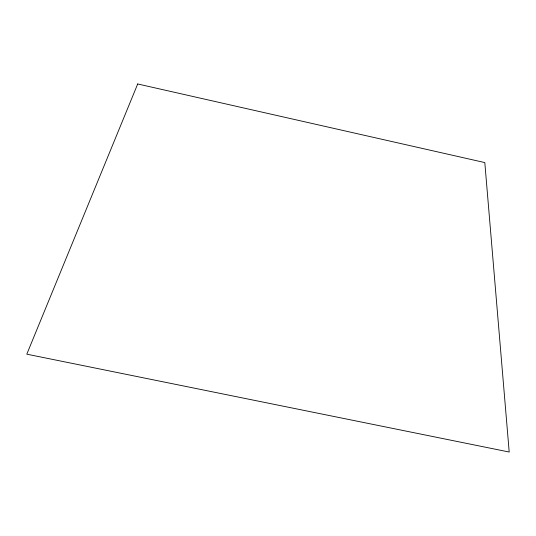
<?xml version="1.0" encoding="UTF-8"?>
<svg xmlns="http://www.w3.org/2000/svg" width="536" height="536" viewBox="0 0 536 536"><rect width="100%" height="100%" fill="white"/><g stroke="black" fill="none" stroke-linecap="round" stroke-linejoin="round"><path stroke-width="0.8" d="M137.698 83.971L26.8 354.175L509.2 452.029L484.812 162.582L137.698 83.971"/></g></svg>
